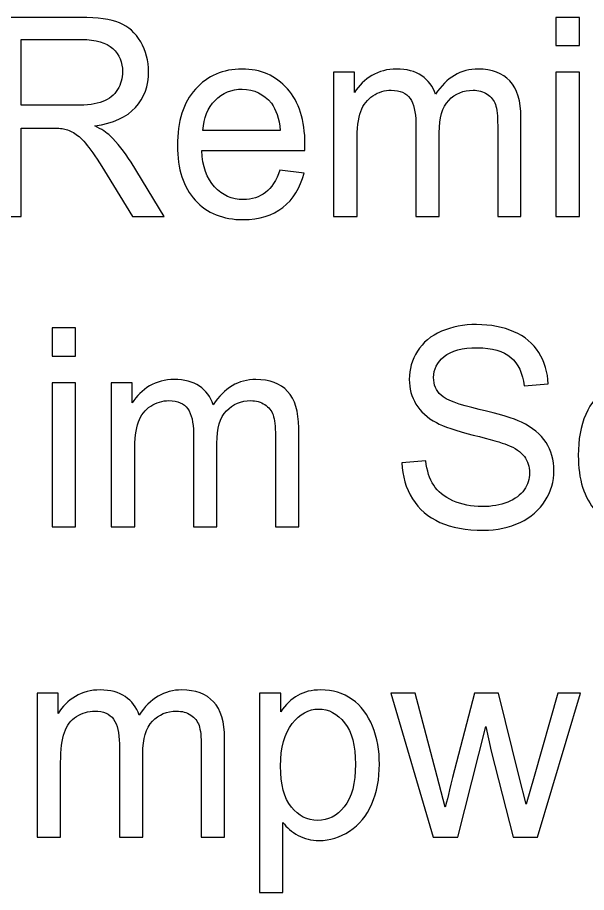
# Model space of a CAD drawing. Header units: millimetres. Extents: x -68.5 to -4.6, y 48.6 to 61.3.
# Drawn here: x -61.82 to -53.58, y 48.6 to 61.26 of the extents above; entities that cross this region are included whole.
import ezdxf

# ---------------------------------------------------------------- set-up
doc = ezdxf.new("R2010")
doc.units = ezdxf.units.MM
doc.header["$MEASUREMENT"] = 0
doc.layers.add('Layer 1', color=7, linetype='Continuous')

msp = doc.modelspace()

# ---------------------------------------------------------------- linework, layer by layer
at = {"layer": 'Layer 1', "color": 5}
for points, knots in [([(-62.1289, 58.3824), (-62.1289, 58.3824), (-62.1289, 61.2606), (-62.1289, 61.2606), (-62.1289, 61.2606), (-62.1289, 61.2606), (-60.9039, 61.2606), (-60.9039, 61.2606), (-60.9039, 61.2606), (-60.6575, 61.2606), (-60.4703, 61.2345), (-60.3422, 61.1829), (-60.3422, 61.1829), (-60.2142, 61.1313), (-60.1119, 61.0401), (-60.0347, 60.9095), (-60.0347, 60.9095), (-59.9582, 60.7781), (-59.9202, 60.6334), (-59.9202, 60.4752), (-59.9202, 60.4752), (-59.9202, 60.2708), (-59.9832, 60.0993), (-60.1106, 59.9592), (-60.1106, 59.9592), (-60.2374, 59.8192), (-60.4336, 59.73), (-60.6987, 59.6918), (-60.6987, 59.6918), (-60.6015, 59.6436), (-60.5282, 59.596), (-60.478, 59.5484), (-60.478, 59.5484), (-60.3712, 59.4466), (-60.2702, 59.3186), (-60.1743, 59.1658), (-60.1743, 59.1658), (-60.1743, 59.1658), (-59.6937, 58.3824), (-59.6937, 58.3824), (-59.6937, 58.3824), (-59.6937, 58.3824), (-60.1537, 58.3824), (-60.1537, 58.3824), (-60.1537, 58.3824), (-60.1537, 58.3824), (-60.5191, 58.9815), (-60.5191, 58.9815), (-60.5191, 58.9815), (-60.626, 59.1537), (-60.7141, 59.2864), (-60.7835, 59.3775), (-60.7835, 59.3775), (-60.8525, 59.4694), (-60.9142, 59.5337), (-60.9688, 59.5699), (-60.9688, 59.5699), (-61.0236, 59.6067), (-61.0789, 59.6322), (-61.1355, 59.6469), (-61.1355, 59.6469), (-61.1774, 59.6557), (-61.2449, 59.6603), (-61.3394, 59.6603), (-61.3394, 59.6603), (-61.3394, 59.6603), (-61.7635, 59.6603), (-61.7635, 59.6603), (-61.7635, 59.6603), (-61.7635, 59.6603), (-61.7635, 58.3824), (-61.7635, 58.3824), (-61.7635, 58.3824), (-61.7635, 58.3824), (-62.1289, 58.3824), (-62.1289, 58.3824)], [0, 0, 0, 0, 0.05, 0.05, 0.05, 0.05, 0.1, 0.1, 0.1, 0.1, 0.15, 0.15, 0.15, 0.15, 0.2, 0.2, 0.2, 0.2, 0.25, 0.25, 0.25, 0.25, 0.3, 0.3, 0.3, 0.3, 0.35, 0.35, 0.35, 0.35, 0.4, 0.4, 0.4, 0.4, 0.45, 0.45, 0.45, 0.45, 0.5, 0.5, 0.5, 0.5, 0.55, 0.55, 0.55, 0.55, 0.6, 0.6, 0.6, 0.6, 0.65, 0.65, 0.65, 0.65, 0.7, 0.7, 0.7, 0.7, 0.75, 0.75, 0.75, 0.75, 0.8, 0.8, 0.8, 0.8, 0.85, 0.85, 0.85, 0.85, 0.9, 0.9, 0.9, 0.9, 1, 1, 1, 1]), ([(-54.0262, 60.8539), (-54.0262, 60.8539), (-54.0262, 61.2606), (-54.0262, 61.2606), (-54.0262, 61.2606), (-54.0262, 61.2606), (-53.6865, 61.2606), (-53.6865, 61.2606), (-53.6865, 61.2606), (-53.6865, 61.2606), (-53.6865, 60.8539), (-53.6865, 60.8539), (-53.6865, 60.8539), (-53.6865, 60.8539), (-54.0262, 60.8539), (-54.0262, 60.8539)], [0, 0, 0, 0, 0.2, 0.2, 0.2, 0.2, 0.4, 0.4, 0.4, 0.4, 0.6, 0.6, 0.6, 0.6, 1, 1, 1, 1]), ([(-61.7635, 59.99), (-61.7635, 59.99), (-60.9773, 59.99), (-60.9773, 59.99), (-60.9773, 59.99), (-60.8106, 59.99), (-60.6794, 60.0081), (-60.5854, 60.0443), (-60.5854, 60.0443), (-60.4908, 60.0805), (-60.4195, 60.1381), (-60.3705, 60.2172), (-60.3705, 60.2172), (-60.3217, 60.2963), (-60.2972, 60.3821), (-60.2972, 60.4752), (-60.2972, 60.4752), (-60.2972, 60.6113), (-60.3441, 60.7232), (-60.4394, 60.811), (-60.4394, 60.811), (-60.5339, 60.8988), (-60.6839, 60.9423), (-60.8892, 60.9423), (-60.8892, 60.9423), (-60.8892, 60.9423), (-61.7635, 60.9423), (-61.7635, 60.9423), (-61.7635, 60.9423), (-61.7635, 60.9423), (-61.7635, 59.99), (-61.7635, 59.99)], [0, 0, 0, 0, 0.1111111, 0.1111111, 0.1111111, 0.1111111, 0.2222222, 0.2222222, 0.2222222, 0.2222222, 0.3333333, 0.3333333, 0.3333333, 0.3333333, 0.4444444, 0.4444444, 0.4444444, 0.4444444, 0.5555556, 0.5555556, 0.5555556, 0.5555556, 0.6666667, 0.6666667, 0.6666667, 0.6666667, 0.7777778, 0.7777778, 0.7777778, 0.7777778, 1, 1, 1, 1]), ([(-58.0202, 59.0539), (-58.0202, 59.0539), (-57.6696, 59.009), (-57.6696, 59.009), (-57.6696, 59.009), (-57.7249, 58.7952), (-57.8273, 58.6297), (-57.9765, 58.5117), (-57.9765, 58.5117), (-58.1264, 58.3945), (-58.3175, 58.3355), (-58.5497, 58.3355), (-58.5497, 58.3355), (-58.8424, 58.3355), (-59.0748, 58.4293), (-59.2459, 58.6169), (-59.2459, 58.6169), (-59.4176, 58.8046), (-59.5033, 59.0679), (-59.5033, 59.407), (-59.5033, 59.407), (-59.5033, 59.7582), (-59.4164, 60.0303), (-59.2433, 60.2239), (-59.2433, 60.2239), (-59.0696, 60.4176), (-58.845, 60.5148), (-58.5684, 60.5148), (-58.5684, 60.5148), (-58.3008, 60.5148), (-58.082, 60.4196), (-57.9128, 60.23), (-57.9128, 60.23), (-57.743, 60.0403), (-57.658, 59.7729), (-57.658, 59.4291), (-57.658, 59.4291), (-57.658, 59.4077), (-57.6587, 59.3762), (-57.6599, 59.3347), (-57.6599, 59.3347), (-57.6599, 59.3347), (-59.1525, 59.3347), (-59.1525, 59.3347), (-59.1525, 59.3347), (-59.1404, 59.1055), (-59.0779, 58.9299), (-58.966, 58.8086), (-58.966, 58.8086), (-58.8541, 58.6866), (-58.7151, 58.6257), (-58.5478, 58.6257), (-58.5478, 58.6257), (-58.4237, 58.6257), (-58.3175, 58.6598), (-58.2293, 58.7282), (-58.2293, 58.7282), (-58.1412, 58.7959), (-58.0717, 58.9044), (-58.0202, 59.0539)], [0, 0, 0, 0, 0.0625, 0.0625, 0.0625, 0.0625, 0.125, 0.125, 0.125, 0.125, 0.1875, 0.1875, 0.1875, 0.1875, 0.25, 0.25, 0.25, 0.25, 0.3125, 0.3125, 0.3125, 0.3125, 0.375, 0.375, 0.375, 0.375, 0.4375, 0.4375, 0.4375, 0.4375, 0.5, 0.5, 0.5, 0.5, 0.5625, 0.5625, 0.5625, 0.5625, 0.625, 0.625, 0.625, 0.625, 0.6875, 0.6875, 0.6875, 0.6875, 0.75, 0.75, 0.75, 0.75, 0.8125, 0.8125, 0.8125, 0.8125, 0.875, 0.875, 0.875, 0.875, 1, 1, 1, 1]), ([(-57.2431, 58.3824), (-57.2431, 58.3824), (-57.2431, 60.4672), (-57.2431, 60.4672), (-57.2431, 60.4672), (-57.2431, 60.4672), (-56.9401, 60.4672), (-56.9401, 60.4672), (-56.9401, 60.4672), (-56.9401, 60.4672), (-56.9401, 60.175), (-56.9401, 60.175), (-56.9401, 60.175), (-56.877, 60.2769), (-56.7934, 60.3593), (-56.6891, 60.4209), (-56.6891, 60.4209), (-56.5849, 60.4833), (-56.4659, 60.5148), (-56.3327, 60.5148), (-56.3327, 60.5148), (-56.1848, 60.5148), (-56.0631, 60.4826), (-55.9686, 60.4183), (-55.9686, 60.4183), (-55.8733, 60.3539), (-55.8064, 60.2648), (-55.7678, 60.1495), (-55.7678, 60.1495), (-55.6089, 60.3928), (-55.403, 60.5148), (-55.1495, 60.5148), (-55.1495, 60.5148), (-54.9507, 60.5148), (-54.7982, 60.4571), (-54.6915, 60.3425), (-54.6915, 60.3425), (-54.5846, 60.2279), (-54.5312, 60.0517), (-54.5312, 59.8138), (-54.5312, 59.8138), (-54.5312, 59.8138), (-54.5312, 58.3824), (-54.5312, 58.3824), (-54.5312, 58.3824), (-54.5312, 58.3824), (-54.8684, 58.3824), (-54.8684, 58.3824), (-54.8684, 58.3824), (-54.8684, 58.3824), (-54.8684, 59.6959), (-54.8684, 59.6959), (-54.8684, 59.6959), (-54.8684, 59.8373), (-54.8794, 59.9391), (-54.9012, 60.0014), (-54.9012, 60.0014), (-54.9237, 60.0631), (-54.9636, 60.1134), (-55.0209, 60.1516), (-55.0209, 60.1516), (-55.0788, 60.1891), (-55.1469, 60.2085), (-55.2248, 60.2085), (-55.2248, 60.2085), (-55.3657, 60.2085), (-55.4822, 60.1596), (-55.5754, 60.0618), (-55.5754, 60.0618), (-55.6681, 59.9646), (-55.7151, 59.8084), (-55.7151, 59.594), (-55.7151, 59.594), (-55.7151, 59.594), (-55.7151, 58.3824), (-55.7151, 58.3824), (-55.7151, 58.3824), (-55.7151, 58.3824), (-56.0541, 58.3824), (-56.0541, 58.3824), (-56.0541, 58.3824), (-56.0541, 58.3824), (-56.0541, 59.7367), (-56.0541, 59.7367), (-56.0541, 59.7367), (-56.0541, 59.8942), (-56.0818, 60.0122), (-56.1372, 60.0906), (-56.1372, 60.0906), (-56.1925, 60.169), (-56.2825, 60.2085), (-56.4087, 60.2085), (-56.4087, 60.2085), (-56.5038, 60.2085), (-56.592, 60.1824), (-56.6731, 60.1294), (-56.6731, 60.1294), (-56.7541, 60.0772), (-56.8133, 60.0008), (-56.8493, 59.9003), (-56.8493, 59.9003), (-56.886, 59.7991), (-56.9041, 59.6536), (-56.9041, 59.464), (-56.9041, 59.464), (-56.9041, 59.464), (-56.9041, 58.3824), (-56.9041, 58.3824), (-56.9041, 58.3824), (-56.9041, 58.3824), (-57.2431, 58.3824), (-57.2431, 58.3824)], [0, 0, 0, 0, 0.0344828, 0.0344828, 0.0344828, 0.0344828, 0.0689655, 0.0689655, 0.0689655, 0.0689655, 0.1034483, 0.1034483, 0.1034483, 0.1034483, 0.137931, 0.137931, 0.137931, 0.137931, 0.1724138, 0.1724138, 0.1724138, 0.1724138, 0.2068966, 0.2068966, 0.2068966, 0.2068966, 0.2413793, 0.2413793, 0.2413793, 0.2413793, 0.2758621, 0.2758621, 0.2758621, 0.2758621, 0.3103448, 0.3103448, 0.3103448, 0.3103448, 0.3448276, 0.3448276, 0.3448276, 0.3448276, 0.3793103, 0.3793103, 0.3793103, 0.3793103, 0.4137931, 0.4137931, 0.4137931, 0.4137931, 0.4482759, 0.4482759, 0.4482759, 0.4482759, 0.4827586, 0.4827586, 0.4827586, 0.4827586, 0.5172414, 0.5172414, 0.5172414, 0.5172414, 0.5517241, 0.5517241, 0.5517241, 0.5517241, 0.5862069, 0.5862069, 0.5862069, 0.5862069, 0.6206897, 0.6206897, 0.6206897, 0.6206897, 0.6551724, 0.6551724, 0.6551724, 0.6551724, 0.6896552, 0.6896552, 0.6896552, 0.6896552, 0.7241379, 0.7241379, 0.7241379, 0.7241379, 0.7586207, 0.7586207, 0.7586207, 0.7586207, 0.7931034, 0.7931034, 0.7931034, 0.7931034, 0.8275862, 0.8275862, 0.8275862, 0.8275862, 0.862069, 0.862069, 0.862069, 0.862069, 0.8965517, 0.8965517, 0.8965517, 0.8965517, 0.9310345, 0.9310345, 0.9310345, 0.9310345, 1, 1, 1, 1]), ([(-54.0262, 58.3824), (-54.0262, 58.3824), (-54.0262, 60.4672), (-54.0262, 60.4672), (-54.0262, 60.4672), (-54.0262, 60.4672), (-53.6865, 60.4672), (-53.6865, 60.4672), (-53.6865, 60.4672), (-53.6865, 60.4672), (-53.6865, 58.3824), (-53.6865, 58.3824), (-53.6865, 58.3824), (-53.6865, 58.3824), (-54.0262, 58.3824), (-54.0262, 58.3824)], [0, 0, 0, 0, 0.2, 0.2, 0.2, 0.2, 0.4, 0.4, 0.4, 0.4, 0.6, 0.6, 0.6, 0.6, 1, 1, 1, 1]), ([(-59.1339, 59.6255), (-59.1339, 59.6255), (-58.0164, 59.6255), (-58.0164, 59.6255), (-58.0164, 59.6255), (-58.0312, 59.8004), (-58.0743, 59.9324), (-58.1444, 60.0195), (-58.1444, 60.0195), (-58.2525, 60.1556), (-58.3927, 60.2239), (-58.5645, 60.2239), (-58.5645, 60.2239), (-58.7202, 60.2239), (-58.8515, 60.1696), (-58.9576, 60.0611), (-58.9576, 60.0611), (-59.0638, 59.9525), (-59.1224, 59.8071), (-59.1339, 59.6255)], [0, 0, 0, 0, 0.1666667, 0.1666667, 0.1666667, 0.1666667, 0.3333333, 0.3333333, 0.3333333, 0.3333333, 0.5, 0.5, 0.5, 0.5, 0.6666667, 0.6666667, 0.6666667, 0.6666667, 1, 1, 1, 1]), ([(-61.317, 56.362), (-61.317, 56.362), (-61.317, 56.7687), (-61.317, 56.7687), (-61.317, 56.7687), (-61.317, 56.7687), (-60.9773, 56.7687), (-60.9773, 56.7687), (-60.9773, 56.7687), (-60.9773, 56.7687), (-60.9773, 56.362), (-60.9773, 56.362), (-60.9773, 56.362), (-60.9773, 56.362), (-61.317, 56.362), (-61.317, 56.362)], [0, 0, 0, 0, 0.2, 0.2, 0.2, 0.2, 0.4, 0.4, 0.4, 0.4, 0.6, 0.6, 0.6, 0.6, 1, 1, 1, 1]), ([(-56.2537, 54.8153), (-56.2537, 54.8153), (-55.9088, 54.8468), (-55.9088, 54.8468), (-55.9088, 54.8468), (-55.8927, 54.7027), (-55.8548, 54.5848), (-55.795, 54.4923), (-55.795, 54.4923), (-55.7351, 54.3998), (-55.6424, 54.3254), (-55.517, 54.2685), (-55.517, 54.2685), (-55.3915, 54.2115), (-55.25, 54.1833), (-55.093, 54.1833), (-55.093, 54.1833), (-54.9534, 54.1833), (-54.8305, 54.2048), (-54.7237, 54.2477), (-54.7237, 54.2477), (-54.6169, 54.2912), (-54.5371, 54.3502), (-54.485, 54.4253), (-54.485, 54.4253), (-54.4329, 54.501), (-54.4065, 54.5827), (-54.4065, 54.6719), (-54.4065, 54.6719), (-54.4065, 54.7623), (-54.4316, 54.8407), (-54.4825, 54.9084), (-54.4825, 54.9084), (-54.5327, 54.9761), (-54.6156, 55.0324), (-54.7308, 55.078), (-54.7308, 55.078), (-54.8054, 55.1081), (-54.9688, 55.155), (-55.223, 55.2187), (-55.223, 55.2187), (-55.4764, 55.2824), (-55.6547, 55.342), (-55.7564, 55.3983), (-55.7564, 55.3983), (-55.8882, 55.47), (-55.9867, 55.5598), (-56.0516, 55.6664), (-56.0516, 55.6664), (-56.116, 55.7729), (-56.1482, 55.8922), (-56.1482, 56.0249), (-56.1482, 56.0249), (-56.1482, 56.1696), (-56.1089, 56.3057), (-56.0298, 56.4316), (-56.0298, 56.4316), (-55.9506, 56.5583), (-55.8348, 56.6541), (-55.683, 56.7198), (-55.683, 56.7198), (-55.5305, 56.7848), (-55.362, 56.8176), (-55.176, 56.8176), (-55.176, 56.8176), (-54.9707, 56.8176), (-54.7906, 56.7835), (-54.6337, 56.7144), (-54.6337, 56.7144), (-54.4773, 56.6461), (-54.357, 56.5449), (-54.2727, 56.4115), (-54.2727, 56.4115), (-54.1891, 56.2782), (-54.1434, 56.1267), (-54.1369, 55.9579), (-54.1369, 55.9579), (-54.1369, 55.9579), (-54.4875, 55.9304), (-54.4875, 55.9304), (-54.4875, 55.9304), (-54.5069, 56.112), (-54.5706, 56.25), (-54.6793, 56.3425), (-54.6793, 56.3425), (-54.788, 56.4357), (-54.9483, 56.4819), (-55.1606, 56.4819), (-55.1606, 56.4819), (-55.3819, 56.4819), (-55.5428, 56.4397), (-55.6443, 56.3553), (-55.6443, 56.3553), (-55.7454, 56.2708), (-55.7962, 56.169), (-55.7962, 56.0503), (-55.7962, 56.0503), (-55.7962, 55.9465), (-55.7602, 55.8614), (-55.6888, 55.795), (-55.6888, 55.795), (-55.618, 55.728), (-55.4347, 55.6597), (-55.1374, 55.59), (-55.1374, 55.59), (-54.8402, 55.5196), (-54.6362, 55.4586), (-54.5256, 55.4063), (-54.5256, 55.4063), (-54.3647, 55.3286), (-54.2457, 55.2308), (-54.1691, 55.1128), (-54.1691, 55.1128), (-54.0926, 54.9942), (-54.0545, 54.8575), (-54.0545, 54.7034), (-54.0545, 54.7034), (-54.0545, 54.5499), (-54.0964, 54.4058), (-54.1807, 54.2705), (-54.1807, 54.2705), (-54.265, 54.1351), (-54.386, 54.0299), (-54.5435, 53.9542), (-54.5435, 53.9542), (-54.7012, 53.8791), (-54.8788, 53.8416), (-55.0756, 53.8416), (-55.0756, 53.8416), (-55.3259, 53.8416), (-55.5357, 53.8791), (-55.7042, 53.9555), (-55.7042, 53.9555), (-55.8734, 54.0312), (-56.006, 54.1452), (-56.1025, 54.2979), (-56.1025, 54.2979), (-56.1983, 54.4501), (-56.2492, 54.623), (-56.2537, 54.8153)], [0, 0, 0, 0, 0.0277778, 0.0277778, 0.0277778, 0.0277778, 0.0555556, 0.0555556, 0.0555556, 0.0555556, 0.0833333, 0.0833333, 0.0833333, 0.0833333, 0.1111111, 0.1111111, 0.1111111, 0.1111111, 0.1388889, 0.1388889, 0.1388889, 0.1388889, 0.1666667, 0.1666667, 0.1666667, 0.1666667, 0.1944444, 0.1944444, 0.1944444, 0.1944444, 0.2222222, 0.2222222, 0.2222222, 0.2222222, 0.25, 0.25, 0.25, 0.25, 0.2777778, 0.2777778, 0.2777778, 0.2777778, 0.3055556, 0.3055556, 0.3055556, 0.3055556, 0.3333333, 0.3333333, 0.3333333, 0.3333333, 0.3611111, 0.3611111, 0.3611111, 0.3611111, 0.3888889, 0.3888889, 0.3888889, 0.3888889, 0.4166667, 0.4166667, 0.4166667, 0.4166667, 0.4444444, 0.4444444, 0.4444444, 0.4444444, 0.4722222, 0.4722222, 0.4722222, 0.4722222, 0.5, 0.5, 0.5, 0.5, 0.5277778, 0.5277778, 0.5277778, 0.5277778, 0.5555556, 0.5555556, 0.5555556, 0.5555556, 0.5833333, 0.5833333, 0.5833333, 0.5833333, 0.6111111, 0.6111111, 0.6111111, 0.6111111, 0.6388889, 0.6388889, 0.6388889, 0.6388889, 0.6666667, 0.6666667, 0.6666667, 0.6666667, 0.6944444, 0.6944444, 0.6944444, 0.6944444, 0.7222222, 0.7222222, 0.7222222, 0.7222222, 0.75, 0.75, 0.75, 0.75, 0.7777778, 0.7777778, 0.7777778, 0.7777778, 0.8055556, 0.8055556, 0.8055556, 0.8055556, 0.8333333, 0.8333333, 0.8333333, 0.8333333, 0.8611111, 0.8611111, 0.8611111, 0.8611111, 0.8888889, 0.8888889, 0.8888889, 0.8888889, 0.9166667, 0.9166667, 0.9166667, 0.9166667, 0.9444444, 0.9444444, 0.9444444, 0.9444444, 1, 1, 1, 1]), ([(-61.317, 53.8905), (-61.317, 53.8905), (-61.317, 55.9753), (-61.317, 55.9753), (-61.317, 55.9753), (-61.317, 55.9753), (-60.9773, 55.9753), (-60.9773, 55.9753), (-60.9773, 55.9753), (-60.9773, 55.9753), (-60.9773, 53.8905), (-60.9773, 53.8905), (-60.9773, 53.8905), (-60.9773, 53.8905), (-61.317, 53.8905), (-61.317, 53.8905)], [0, 0, 0, 0, 0.2, 0.2, 0.2, 0.2, 0.4, 0.4, 0.4, 0.4, 0.6, 0.6, 0.6, 0.6, 1, 1, 1, 1]), ([(-60.4607, 53.8905), (-60.4607, 53.8905), (-60.4607, 55.9753), (-60.4607, 55.9753), (-60.4607, 55.9753), (-60.4607, 55.9753), (-60.1577, 55.9753), (-60.1577, 55.9753), (-60.1577, 55.9753), (-60.1577, 55.9753), (-60.1577, 55.6831), (-60.1577, 55.6831), (-60.1577, 55.6831), (-60.0946, 55.785), (-60.011, 55.8674), (-59.9067, 55.929), (-59.9067, 55.929), (-59.8025, 55.9914), (-59.6835, 56.0229), (-59.5503, 56.0229), (-59.5503, 56.0229), (-59.4024, 56.0229), (-59.2807, 55.9907), (-59.1862, 55.9264), (-59.1862, 55.9264), (-59.0909, 55.862), (-59.024, 55.7729), (-58.9854, 55.6576), (-58.9854, 55.6576), (-58.8265, 55.9009), (-58.6206, 56.0229), (-58.3671, 56.0229), (-58.3671, 56.0229), (-58.1683, 56.0229), (-58.0158, 55.9652), (-57.9091, 55.8506), (-57.9091, 55.8506), (-57.8022, 55.736), (-57.7488, 55.5598), (-57.7488, 55.3219), (-57.7488, 55.3219), (-57.7488, 55.3219), (-57.7488, 53.8905), (-57.7488, 53.8905), (-57.7488, 53.8905), (-57.7488, 53.8905), (-58.086, 53.8905), (-58.086, 53.8905), (-58.086, 53.8905), (-58.086, 53.8905), (-58.086, 55.204), (-58.086, 55.204), (-58.086, 55.204), (-58.086, 55.3454), (-58.097, 55.4472), (-58.1188, 55.5095), (-58.1188, 55.5095), (-58.1413, 55.5712), (-58.1812, 55.6215), (-58.2385, 55.6597), (-58.2385, 55.6597), (-58.2964, 55.6972), (-58.3645, 55.7166), (-58.4424, 55.7166), (-58.4424, 55.7166), (-58.5833, 55.7166), (-58.6998, 55.6677), (-58.793, 55.5699), (-58.793, 55.5699), (-58.8857, 55.4727), (-58.9327, 55.3165), (-58.9327, 55.1021), (-58.9327, 55.1021), (-58.9327, 55.1021), (-58.9327, 53.8905), (-58.9327, 53.8905), (-58.9327, 53.8905), (-58.9327, 53.8905), (-59.2717, 53.8905), (-59.2717, 53.8905), (-59.2717, 53.8905), (-59.2717, 53.8905), (-59.2717, 55.2448), (-59.2717, 55.2448), (-59.2717, 55.2448), (-59.2717, 55.4023), (-59.2994, 55.5203), (-59.3548, 55.5987), (-59.3548, 55.5987), (-59.4101, 55.6771), (-59.5001, 55.7166), (-59.6263, 55.7166), (-59.6263, 55.7166), (-59.7214, 55.7166), (-59.8096, 55.6905), (-59.8907, 55.6375), (-59.8907, 55.6375), (-59.9717, 55.5853), (-60.0309, 55.5089), (-60.0669, 55.4084), (-60.0669, 55.4084), (-60.1036, 55.3072), (-60.1217, 55.1617), (-60.1217, 54.9721), (-60.1217, 54.9721), (-60.1217, 54.9721), (-60.1217, 53.8905), (-60.1217, 53.8905), (-60.1217, 53.8905), (-60.1217, 53.8905), (-60.4607, 53.8905), (-60.4607, 53.8905)], [0, 0, 0, 0, 0.0344828, 0.0344828, 0.0344828, 0.0344828, 0.0689655, 0.0689655, 0.0689655, 0.0689655, 0.1034483, 0.1034483, 0.1034483, 0.1034483, 0.137931, 0.137931, 0.137931, 0.137931, 0.1724138, 0.1724138, 0.1724138, 0.1724138, 0.2068966, 0.2068966, 0.2068966, 0.2068966, 0.2413793, 0.2413793, 0.2413793, 0.2413793, 0.2758621, 0.2758621, 0.2758621, 0.2758621, 0.3103448, 0.3103448, 0.3103448, 0.3103448, 0.3448276, 0.3448276, 0.3448276, 0.3448276, 0.3793103, 0.3793103, 0.3793103, 0.3793103, 0.4137931, 0.4137931, 0.4137931, 0.4137931, 0.4482759, 0.4482759, 0.4482759, 0.4482759, 0.4827586, 0.4827586, 0.4827586, 0.4827586, 0.5172414, 0.5172414, 0.5172414, 0.5172414, 0.5517241, 0.5517241, 0.5517241, 0.5517241, 0.5862069, 0.5862069, 0.5862069, 0.5862069, 0.6206897, 0.6206897, 0.6206897, 0.6206897, 0.6551724, 0.6551724, 0.6551724, 0.6551724, 0.6896552, 0.6896552, 0.6896552, 0.6896552, 0.7241379, 0.7241379, 0.7241379, 0.7241379, 0.7586207, 0.7586207, 0.7586207, 0.7586207, 0.7931034, 0.7931034, 0.7931034, 0.7931034, 0.8275862, 0.8275862, 0.8275862, 0.8275862, 0.862069, 0.862069, 0.862069, 0.862069, 0.8965517, 0.8965517, 0.8965517, 0.8965517, 0.9310345, 0.9310345, 0.9310345, 0.9310345, 1, 1, 1, 1]), ([(-52.2918, 54.6545), (-52.2918, 54.6545), (-51.9584, 54.6089), (-51.9584, 54.6089), (-51.9584, 54.6089), (-51.9945, 54.3696), (-52.0878, 54.182), (-52.2383, 54.0466), (-52.2383, 54.0466), (-52.3883, 53.9113), (-52.5729, 53.8436), (-52.7917, 53.8436), (-52.7917, 53.8436), (-53.0651, 53.8436), (-53.2857, 53.9367), (-53.4517, 54.123), (-53.4517, 54.123), (-53.6184, 54.3093), (-53.702, 54.5767), (-53.702, 54.9252), (-53.702, 54.9252), (-53.702, 55.1504), (-53.666, 55.3474), (-53.5946, 55.5162), (-53.5946, 55.5162), (-53.5225, 55.6851), (-53.4138, 55.8118), (-53.2671, 55.8962), (-53.2671, 55.8962), (-53.1211, 55.9806), (-52.9615, 56.0229), (-52.7897, 56.0229), (-52.7897, 56.0229), (-52.5722, 56.0229), (-52.394, 55.9652), (-52.2564, 55.8506), (-52.2564, 55.8506), (-52.118, 55.736), (-52.0292, 55.5739), (-51.99, 55.3628), (-51.99, 55.3628), (-51.99, 55.3628), (-52.32, 55.3098), (-52.32, 55.3098), (-52.32, 55.3098), (-52.3516, 55.4499), (-52.4069, 55.5551), (-52.4867, 55.6261), (-52.4867, 55.6261), (-52.5665, 55.6965), (-52.6629, 55.732), (-52.7762, 55.732), (-52.7762, 55.732), (-52.9473, 55.732), (-53.0863, 55.6684), (-53.1931, 55.5404), (-53.1931, 55.5404), (-53.3, 55.413), (-53.3533, 55.2113), (-53.3533, 54.9352), (-53.3533, 54.9352), (-53.3533, 54.6551), (-53.3019, 54.4514), (-53.1983, 54.3241), (-53.1983, 54.3241), (-53.0954, 54.1974), (-52.9609, 54.1338), (-52.7949, 54.1338), (-52.7949, 54.1338), (-52.6617, 54.1338), (-52.551, 54.1766), (-52.4616, 54.2618), (-52.4616, 54.2618), (-52.3721, 54.3469), (-52.3156, 54.4775), (-52.2918, 54.6545)], [0, 0, 0, 0, 0.05, 0.05, 0.05, 0.05, 0.1, 0.1, 0.1, 0.1, 0.15, 0.15, 0.15, 0.15, 0.2, 0.2, 0.2, 0.2, 0.25, 0.25, 0.25, 0.25, 0.3, 0.3, 0.3, 0.3, 0.35, 0.35, 0.35, 0.35, 0.4, 0.4, 0.4, 0.4, 0.45, 0.45, 0.45, 0.45, 0.5, 0.5, 0.5, 0.5, 0.55, 0.55, 0.55, 0.55, 0.6, 0.6, 0.6, 0.6, 0.65, 0.65, 0.65, 0.65, 0.7, 0.7, 0.7, 0.7, 0.75, 0.75, 0.75, 0.75, 0.8, 0.8, 0.8, 0.8, 0.85, 0.85, 0.85, 0.85, 0.9, 0.9, 0.9, 0.9, 1, 1, 1, 1]), ([(-61.5332, 49.3986), (-61.5332, 49.3986), (-61.5332, 51.4834), (-61.5332, 51.4834), (-61.5332, 51.4834), (-61.5332, 51.4834), (-61.2302, 51.4834), (-61.2302, 51.4834), (-61.2302, 51.4834), (-61.2302, 51.4834), (-61.2302, 51.1912), (-61.2302, 51.1912), (-61.2302, 51.1912), (-61.1671, 51.2931), (-61.0835, 51.3755), (-60.9792, 51.4371), (-60.9792, 51.4371), (-60.875, 51.4995), (-60.756, 51.531), (-60.6228, 51.531), (-60.6228, 51.531), (-60.4749, 51.531), (-60.3532, 51.4988), (-60.2587, 51.4345), (-60.2587, 51.4345), (-60.1634, 51.3701), (-60.0965, 51.281), (-60.0579, 51.1657), (-60.0579, 51.1657), (-59.899, 51.409), (-59.6931, 51.531), (-59.4396, 51.531), (-59.4396, 51.531), (-59.2408, 51.531), (-59.0883, 51.4733), (-58.9816, 51.3587), (-58.9816, 51.3587), (-58.8747, 51.2441), (-58.8213, 51.0679), (-58.8213, 50.83), (-58.8213, 50.83), (-58.8213, 50.83), (-58.8213, 49.3986), (-58.8213, 49.3986), (-58.8213, 49.3986), (-58.8213, 49.3986), (-59.1585, 49.3986), (-59.1585, 49.3986), (-59.1585, 49.3986), (-59.1585, 49.3986), (-59.1585, 50.7121), (-59.1585, 50.7121), (-59.1585, 50.7121), (-59.1585, 50.8535), (-59.1695, 50.9553), (-59.1913, 51.0176), (-59.1913, 51.0176), (-59.2138, 51.0793), (-59.2537, 51.1296), (-59.311, 51.1678), (-59.311, 51.1678), (-59.3689, 51.2053), (-59.437, 51.2247), (-59.5149, 51.2247), (-59.5149, 51.2247), (-59.6558, 51.2247), (-59.7723, 51.1758), (-59.8655, 51.078), (-59.8655, 51.078), (-59.9582, 50.9808), (-60.0052, 50.8246), (-60.0052, 50.6102), (-60.0052, 50.6102), (-60.0052, 50.6102), (-60.0052, 49.3986), (-60.0052, 49.3986), (-60.0052, 49.3986), (-60.0052, 49.3986), (-60.3442, 49.3986), (-60.3442, 49.3986), (-60.3442, 49.3986), (-60.3442, 49.3986), (-60.3442, 50.7529), (-60.3442, 50.7529), (-60.3442, 50.7529), (-60.3442, 50.9104), (-60.3719, 51.0284), (-60.4273, 51.1068), (-60.4273, 51.1068), (-60.4826, 51.1852), (-60.5726, 51.2247), (-60.6988, 51.2247), (-60.6988, 51.2247), (-60.7939, 51.2247), (-60.8821, 51.1986), (-60.9632, 51.1456), (-60.9632, 51.1456), (-61.0442, 51.0934), (-61.1034, 51.017), (-61.1394, 50.9165), (-61.1394, 50.9165), (-61.1761, 50.8153), (-61.1942, 50.6698), (-61.1942, 50.4802), (-61.1942, 50.4802), (-61.1942, 50.4802), (-61.1942, 49.3986), (-61.1942, 49.3986), (-61.1942, 49.3986), (-61.1942, 49.3986), (-61.5332, 49.3986), (-61.5332, 49.3986)], [0, 0, 0, 0, 0.0344828, 0.0344828, 0.0344828, 0.0344828, 0.0689655, 0.0689655, 0.0689655, 0.0689655, 0.1034483, 0.1034483, 0.1034483, 0.1034483, 0.137931, 0.137931, 0.137931, 0.137931, 0.1724138, 0.1724138, 0.1724138, 0.1724138, 0.2068966, 0.2068966, 0.2068966, 0.2068966, 0.2413793, 0.2413793, 0.2413793, 0.2413793, 0.2758621, 0.2758621, 0.2758621, 0.2758621, 0.3103448, 0.3103448, 0.3103448, 0.3103448, 0.3448276, 0.3448276, 0.3448276, 0.3448276, 0.3793103, 0.3793103, 0.3793103, 0.3793103, 0.4137931, 0.4137931, 0.4137931, 0.4137931, 0.4482759, 0.4482759, 0.4482759, 0.4482759, 0.4827586, 0.4827586, 0.4827586, 0.4827586, 0.5172414, 0.5172414, 0.5172414, 0.5172414, 0.5517241, 0.5517241, 0.5517241, 0.5517241, 0.5862069, 0.5862069, 0.5862069, 0.5862069, 0.6206897, 0.6206897, 0.6206897, 0.6206897, 0.6551724, 0.6551724, 0.6551724, 0.6551724, 0.6896552, 0.6896552, 0.6896552, 0.6896552, 0.7241379, 0.7241379, 0.7241379, 0.7241379, 0.7586207, 0.7586207, 0.7586207, 0.7586207, 0.7931034, 0.7931034, 0.7931034, 0.7931034, 0.8275862, 0.8275862, 0.8275862, 0.8275862, 0.862069, 0.862069, 0.862069, 0.862069, 0.8965517, 0.8965517, 0.8965517, 0.8965517, 0.9310345, 0.9310345, 0.9310345, 0.9310345, 1, 1, 1, 1]), ([(-58.3176, 48.5998), (-58.3176, 48.5998), (-58.3176, 51.4834), (-58.3176, 51.4834), (-58.3176, 51.4834), (-58.3176, 51.4834), (-58.0088, 51.4834), (-58.0088, 51.4834), (-58.0088, 51.4834), (-58.0088, 51.4834), (-58.0088, 51.2127), (-58.0088, 51.2127), (-58.0088, 51.2127), (-57.936, 51.3185), (-57.8538, 51.3983), (-57.7617, 51.4512), (-57.7617, 51.4512), (-57.6704, 51.5042), (-57.559, 51.531), (-57.4284, 51.531), (-57.4284, 51.531), (-57.2573, 51.531), (-57.1067, 51.4847), (-56.9762, 51.3936), (-56.9762, 51.3936), (-56.8449, 51.3018), (-56.7465, 51.1724), (-56.6802, 51.0056), (-56.6802, 51.0056), (-56.6132, 50.8387), (-56.5798, 50.6558), (-56.5798, 50.4567), (-56.5798, 50.4567), (-56.5798, 50.2436), (-56.6165, 50.0513), (-56.6905, 49.8804), (-56.6905, 49.8804), (-56.7639, 49.7095), (-56.8706, 49.5789), (-57.0109, 49.4877), (-57.0109, 49.4877), (-57.1512, 49.3973), (-57.2985, 49.3517), (-57.4529, 49.3517), (-57.4529, 49.3517), (-57.5661, 49.3517), (-57.6671, 49.3765), (-57.7572, 49.4261), (-57.7572, 49.4261), (-57.8473, 49.4757), (-57.9207, 49.5387), (-57.9786, 49.6144), (-57.9786, 49.6144), (-57.9786, 49.6144), (-57.9786, 48.5998), (-57.9786, 48.5998), (-57.9786, 48.5998), (-57.9786, 48.5998), (-58.3176, 48.5998), (-58.3176, 48.5998)], [0, 0, 0, 0, 0.0625, 0.0625, 0.0625, 0.0625, 0.125, 0.125, 0.125, 0.125, 0.1875, 0.1875, 0.1875, 0.1875, 0.25, 0.25, 0.25, 0.25, 0.3125, 0.3125, 0.3125, 0.3125, 0.375, 0.375, 0.375, 0.375, 0.4375, 0.4375, 0.4375, 0.4375, 0.5, 0.5, 0.5, 0.5, 0.5625, 0.5625, 0.5625, 0.5625, 0.625, 0.625, 0.625, 0.625, 0.6875, 0.6875, 0.6875, 0.6875, 0.75, 0.75, 0.75, 0.75, 0.8125, 0.8125, 0.8125, 0.8125, 0.875, 0.875, 0.875, 0.875, 1, 1, 1, 1]), ([(-55.8014, 49.3986), (-55.8014, 49.3986), (-56.4139, 51.4834), (-56.4139, 51.4834), (-56.4139, 51.4834), (-56.4139, 51.4834), (-56.0632, 51.4834), (-56.0632, 51.4834), (-56.0632, 51.4834), (-56.0632, 51.4834), (-55.7448, 50.2798), (-55.7448, 50.2798), (-55.7448, 50.2798), (-55.7448, 50.2798), (-55.6264, 49.8322), (-55.6264, 49.8322), (-55.6264, 49.8322), (-55.6212, 49.855), (-55.5865, 49.9984), (-55.5228, 50.2624), (-55.5228, 50.2624), (-55.5228, 50.2624), (-55.2044, 51.4834), (-55.2044, 51.4834), (-55.2044, 51.4834), (-55.2044, 51.4834), (-54.8557, 51.4834), (-54.8557, 51.4834), (-54.8557, 51.4834), (-54.8557, 51.4834), (-54.5558, 50.2745), (-54.5558, 50.2745), (-54.5558, 50.2745), (-54.5558, 50.2745), (-54.4555, 49.8757), (-54.4555, 49.8757), (-54.4555, 49.8757), (-54.4555, 49.8757), (-54.341, 50.2785), (-54.341, 50.2785), (-54.341, 50.2785), (-54.341, 50.2785), (-53.998, 51.4834), (-53.998, 51.4834), (-53.998, 51.4834), (-53.998, 51.4834), (-53.6679, 51.4834), (-53.6679, 51.4834), (-53.6679, 51.4834), (-53.6679, 51.4834), (-54.2939, 49.3986), (-54.2939, 49.3986), (-54.2939, 49.3986), (-54.2939, 49.3986), (-54.6459, 49.3986), (-54.6459, 49.3986), (-54.6459, 49.3986), (-54.6459, 49.3986), (-54.9643, 50.6471), (-54.9643, 50.6471), (-54.9643, 50.6471), (-54.9643, 50.6471), (-55.0422, 51.0029), (-55.0422, 51.0029), (-55.0422, 51.0029), (-55.0422, 51.0029), (-55.4469, 49.3986), (-55.4469, 49.3986), (-55.4469, 49.3986), (-55.4469, 49.3986), (-55.8014, 49.3986), (-55.8014, 49.3986)], [0, 0, 0, 0, 0.0526316, 0.0526316, 0.0526316, 0.0526316, 0.1052632, 0.1052632, 0.1052632, 0.1052632, 0.1578947, 0.1578947, 0.1578947, 0.1578947, 0.2105263, 0.2105263, 0.2105263, 0.2105263, 0.2631579, 0.2631579, 0.2631579, 0.2631579, 0.3157895, 0.3157895, 0.3157895, 0.3157895, 0.3684211, 0.3684211, 0.3684211, 0.3684211, 0.4210526, 0.4210526, 0.4210526, 0.4210526, 0.4736842, 0.4736842, 0.4736842, 0.4736842, 0.5263158, 0.5263158, 0.5263158, 0.5263158, 0.5789474, 0.5789474, 0.5789474, 0.5789474, 0.6315789, 0.6315789, 0.6315789, 0.6315789, 0.6842105, 0.6842105, 0.6842105, 0.6842105, 0.7368421, 0.7368421, 0.7368421, 0.7368421, 0.7894737, 0.7894737, 0.7894737, 0.7894737, 0.8421053, 0.8421053, 0.8421053, 0.8421053, 0.8947368, 0.8947368, 0.8947368, 0.8947368, 1, 1, 1, 1]), ([(-58.0107, 50.4293), (-58.0107, 50.1612), (-57.9586, 49.9629), (-57.8543, 49.8342), (-57.8543, 49.8342), (-57.7502, 49.7062), (-57.6234, 49.6419), (-57.4754, 49.6419), (-57.4754, 49.6419), (-57.3249, 49.6419), (-57.1955, 49.7082), (-57.0881, 49.8416), (-57.0881, 49.8416), (-56.9807, 49.9742), (-56.9266, 50.18), (-56.9266, 50.4588), (-56.9266, 50.4588), (-56.9266, 50.7248), (-56.9793, 50.9232), (-57.0843, 51.0558), (-57.0843, 51.0558), (-57.1891, 51.1879), (-57.3146, 51.2542), (-57.4599, 51.2542), (-57.4599, 51.2542), (-57.6047, 51.2542), (-57.7328, 51.1838), (-57.8441, 51.0431), (-57.8441, 51.0431), (-57.9553, 50.9024), (-58.0107, 50.6973), (-58.0107, 50.4293)], [0, 0, 0, 0, 0.1111111, 0.1111111, 0.1111111, 0.1111111, 0.2222222, 0.2222222, 0.2222222, 0.2222222, 0.3333333, 0.3333333, 0.3333333, 0.3333333, 0.4444444, 0.4444444, 0.4444444, 0.4444444, 0.5555556, 0.5555556, 0.5555556, 0.5555556, 0.6666667, 0.6666667, 0.6666667, 0.6666667, 0.7777778, 0.7777778, 0.7777778, 0.7777778, 1, 1, 1, 1])]:
    msp.add_open_spline(points, degree=3, knots=knots, dxfattribs=at)

doc.saveas('drawing.dxf')
